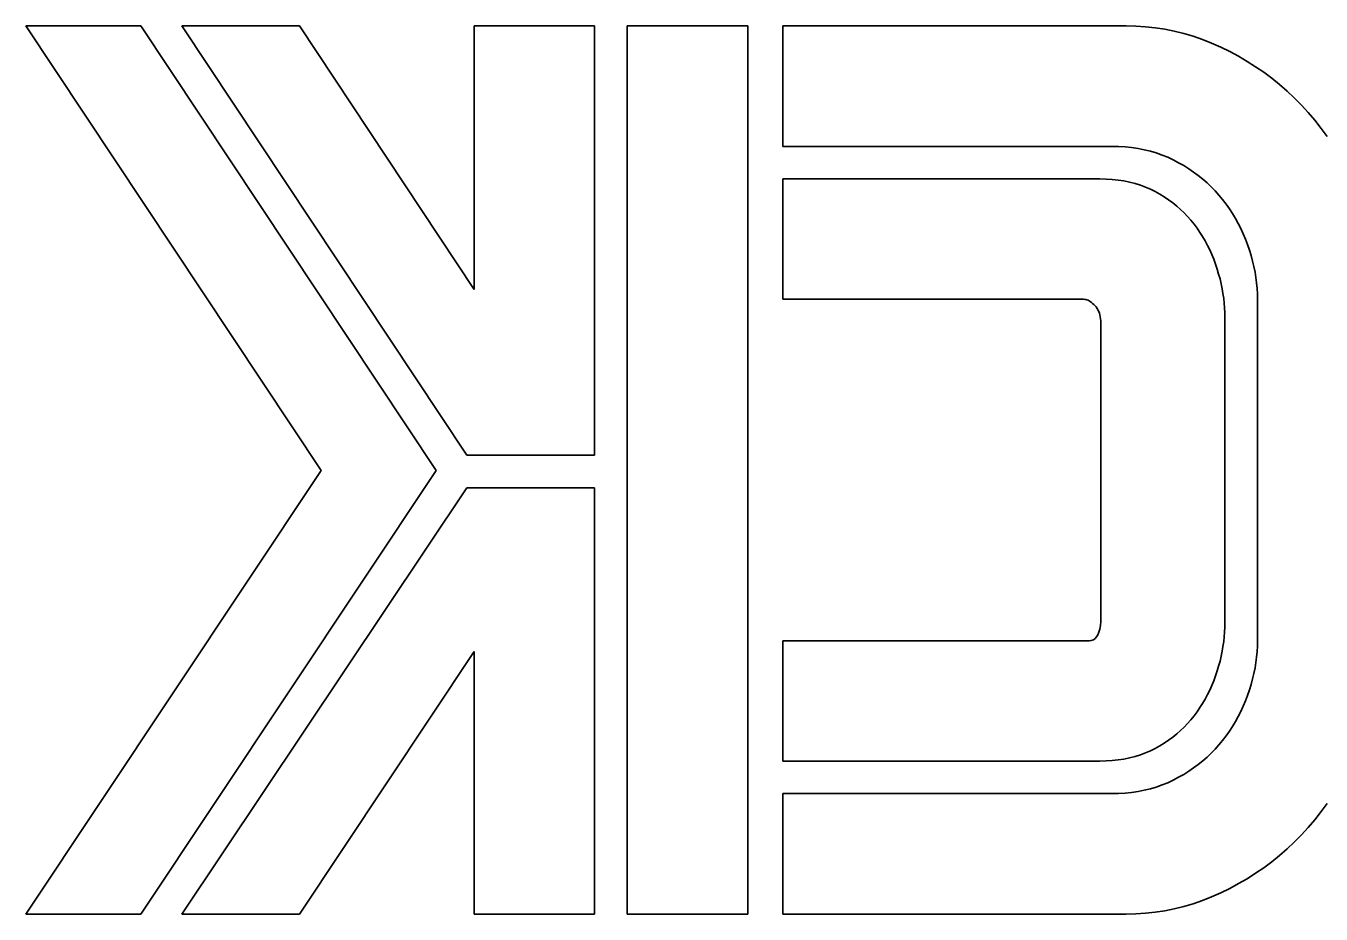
# Model space of a CAD drawing. Extents: x -10871 to 4979, y 1991 to 5869.
# Drawn here: x 262 to 402.3, y 4194.6 to 4290.8 of the extents above; entities that cross this region are included whole.
import ezdxf

# ---------------------------------------------------------------- set-up
doc = ezdxf.new("R2010")
doc.units = 0

msp = doc.modelspace()

# ---------------------------------------------------------------- linework, layer by layer
at = {"color": 7, "lineweight": 35}
for p, q in [((293.98, 4242.68), (262.01, 4290.84)), ((274.46, 4290.84), (306.44, 4242.68)), ((309.78, 4244.34), (278.88, 4290.84)), ((291.63, 4290.84), (310.56, 4262.29)), ((310.56, 4262.29), (310.56, 4290.84)), ((323.61, 4290.84), (323.61, 4244.34)), ((327.14, 4194.61), (327.14, 4290.84)), ((340.19, 4290.84), (340.19, 4194.61)), ((381.19, 4290.84), (344.01, 4290.84)), ((344.01, 4277.79), (379.62, 4277.79)), ((378.34, 4274.26), (344.01, 4274.26)), ((344.01, 4261.22), (376.58, 4261.22)), ((395.41, 4261.22), (395.41, 4224.23)), ((378.44, 4258.67), (378.44, 4226.79)), ((391.88, 4226.2), (391.88, 4259.25)), ((262.01, 4194.61), (293.98, 4242.68)), ((306.44, 4242.68), (274.46, 4194.61)), ((278.88, 4194.61), (309.78, 4240.81)), ((323.61, 4240.81), (323.61, 4194.61)), ((344.01, 4224.23), (377.17, 4224.23)), ((310.56, 4223.06), (291.63, 4194.61)), ((310.56, 4194.61), (310.56, 4223.06)), ((344.01, 4211.19), (378.34, 4211.19)), ((379.62, 4207.66), (344.01, 4207.66)), ((344.01, 4194.61), (381.19, 4194.61))]:
    msp.add_line(p, q, dxfattribs=at)
at = {"color": 7, "lineweight": 35, "ltscale": 0.311441}
for p, q in [((262.01, 4290.84), (274.46, 4290.84)), ((274.46, 4194.61), (262.01, 4194.61))]:
    msp.add_line(p, q, dxfattribs=at)
at = {"color": 7, "lineweight": 35, "ltscale": 0.318797}
for p, q in [((278.88, 4290.84), (291.63, 4290.84)), ((291.63, 4194.61), (278.88, 4194.61))]:
    msp.add_line(p, q, dxfattribs=at)
at = {"color": 7, "lineweight": 35, "ltscale": 0.326155}
for p, q in [((310.56, 4290.84), (323.61, 4290.84)), ((323.61, 4194.61), (310.56, 4194.61))]:
    msp.add_line(p, q, dxfattribs=at)
at = {"color": 7, "lineweight": 35, "ltscale": 0.326154}
for p, q in [((327.14, 4290.84), (340.19, 4290.84)), ((340.19, 4194.61), (327.14, 4194.61))]:
    msp.add_line(p, q, dxfattribs=at)
at = {"color": 7, "lineweight": 35, "ltscale": 0.32616}
for p, q in [((344.01, 4290.84), (344.01, 4277.79)), ((344.01, 4274.26), (344.01, 4261.22)), ((344.01, 4224.23), (344.01, 4211.19))]:
    msp.add_line(p, q, dxfattribs=at)
at = {"color": 7, "lineweight": 35, "ltscale": 0.026405}
for p, q in [((382.24, 4290.82), (381.19, 4290.84)), ((381.19, 4194.61), (382.24, 4194.63))]:
    msp.add_line(p, q, dxfattribs=at)
at = {"color": 7, "lineweight": 35, "ltscale": 0.026283}
for p, q in [((383.29, 4290.75), (382.24, 4290.82)), ((382.24, 4194.63), (383.29, 4194.7))]:
    msp.add_line(p, q, dxfattribs=at)
at = {"color": 7, "lineweight": 35, "ltscale": 0.026214}
for p, q in [((384.33, 4290.63), (383.29, 4290.75)), ((383.29, 4194.7), (384.33, 4194.82))]:
    msp.add_line(p, q, dxfattribs=at)
at = {"color": 7, "lineweight": 35, "ltscale": 0.026198}
for p, q in [((385.37, 4290.47), (384.33, 4290.63)), ((384.33, 4194.82), (385.37, 4194.98))]:
    msp.add_line(p, q, dxfattribs=at)
at = {"color": 7, "lineweight": 35, "ltscale": 0.026231}
for p, q in [((386.4, 4290.26), (385.37, 4290.47)), ((385.37, 4194.98), (386.4, 4195.19))]:
    msp.add_line(p, q, dxfattribs=at)
at = {"color": 7, "lineweight": 35, "ltscale": 0.026315}
for p, q in [((387.42, 4290.01), (386.4, 4290.26)), ((386.4, 4195.19), (387.42, 4195.44))]:
    msp.add_line(p, q, dxfattribs=at)
at = {"color": 7, "lineweight": 35, "ltscale": 0.026453}
for p, q in [((388.44, 4289.71), (387.42, 4290.01)), ((387.42, 4195.44), (388.44, 4195.74))]:
    msp.add_line(p, q, dxfattribs=at)
at = {"color": 7, "lineweight": 35, "ltscale": 0.026638}
for p, q in [((389.44, 4289.36), (388.44, 4289.71)), ((388.44, 4195.74), (389.44, 4196.09))]:
    msp.add_line(p, q, dxfattribs=at)
at = {"color": 7, "lineweight": 35, "ltscale": 0.026873}
msp.add_line((390.44, 4288.97), (389.44, 4289.36), dxfattribs=at)
at = {"color": 7, "lineweight": 35, "ltscale": 0.027159}
for p, q in [((391.44, 4288.53), (390.44, 4288.97)), ((390.44, 4196.48), (391.44, 4196.92))]:
    msp.add_line(p, q, dxfattribs=at)
at = {"color": 7, "lineweight": 35, "ltscale": 0.027236}
msp.add_line((392.42, 4288.06), (391.44, 4288.53), dxfattribs=at)
at = {"color": 7, "lineweight": 35, "ltscale": 0.027083}
msp.add_line((393.37, 4287.55), (392.42, 4288.06), dxfattribs=at)
at = {"color": 7, "lineweight": 35, "ltscale": 0.026982}
msp.add_line((394.3, 4287), (393.37, 4287.55), dxfattribs=at)
at = {"color": 7, "lineweight": 35, "ltscale": 0.026918}
for p, q in [((395.21, 4286.42), (394.3, 4287)), ((394.3, 4198.45), (395.21, 4199.03))]:
    msp.add_line(p, q, dxfattribs=at)
at = {"color": 7, "lineweight": 35, "ltscale": 0.026879}
for p, q in [((396.1, 4285.81), (395.21, 4286.42)), ((395.21, 4199.03), (396.1, 4199.64))]:
    msp.add_line(p, q, dxfattribs=at)
at = {"color": 7, "lineweight": 35, "ltscale": 0.026893}
for p, q in [((396.96, 4285.17), (396.1, 4285.81)), ((396.1, 4199.64), (396.96, 4200.28))]:
    msp.add_line(p, q, dxfattribs=at)
at = {"color": 7, "lineweight": 35, "ltscale": 0.026938}
for p, q in [((397.8, 4284.49), (396.96, 4285.17)), ((396.96, 4200.28), (397.8, 4200.96))]:
    msp.add_line(p, q, dxfattribs=at)
at = {"color": 7, "lineweight": 35, "ltscale": 0.02703}
for p, q in [((398.61, 4283.78), (397.8, 4284.49)), ((397.8, 4200.96), (398.61, 4201.67))]:
    msp.add_line(p, q, dxfattribs=at)
at = {"color": 7, "lineweight": 35, "ltscale": 0.027143}
msp.add_line((399.4, 4283.03), (398.61, 4283.78), dxfattribs=at)
at = {"color": 7, "lineweight": 35, "ltscale": 0.027311}
for p, q in [((400.17, 4282.26), (399.4, 4283.03)), ((399.4, 4202.42), (400.17, 4203.19))]:
    msp.add_line(p, q, dxfattribs=at)
at = {"color": 7, "lineweight": 35, "ltscale": 0.027422}
msp.add_line((400.91, 4281.45), (400.17, 4282.26), dxfattribs=at)
at = {"color": 7, "lineweight": 35, "ltscale": 0.027461}
msp.add_line((401.62, 4280.61), (400.91, 4281.45), dxfattribs=at)
at = {"color": 7, "lineweight": 35, "ltscale": 0.027558}
msp.add_line((402.3, 4279.74), (401.62, 4280.61), dxfattribs=at)
at = {"color": 7, "lineweight": 35, "ltscale": 0.027687}
msp.add_line((402.95, 4278.84), (402.3, 4279.74), dxfattribs=at)
at = {"color": 7, "lineweight": 35, "ltscale": 0.018444}
for p, q in [((379.62, 4277.79), (380.36, 4277.78)), ((380.36, 4207.67), (379.62, 4207.66))]:
    msp.add_line(p, q, dxfattribs=at)
at = {"color": 7, "lineweight": 35, "ltscale": 0.018084}
for p, q in [((380.36, 4277.78), (381.08, 4277.73)), ((381.08, 4207.72), (380.36, 4207.67))]:
    msp.add_line(p, q, dxfattribs=at)
at = {"color": 7, "lineweight": 35, "ltscale": 0.017751}
for p, q in [((381.08, 4277.73), (381.78, 4277.66)), ((381.78, 4207.79), (381.08, 4207.72))]:
    msp.add_line(p, q, dxfattribs=at)
at = {"color": 7, "lineweight": 35, "ltscale": 0.017455}
for p, q in [((381.78, 4277.66), (382.47, 4277.56)), ((382.47, 4207.89), (381.78, 4207.79))]:
    msp.add_line(p, q, dxfattribs=at)
at = {"color": 7, "lineweight": 35, "ltscale": 0.017194}
msp.add_line((382.47, 4277.56), (383.15, 4277.43), dxfattribs=at)
at = {"color": 7, "lineweight": 35, "ltscale": 0.01697}
msp.add_line((383.15, 4277.43), (383.81, 4277.26), dxfattribs=at)
at = {"color": 7, "lineweight": 35, "ltscale": 0.016785}
for p, q in [((383.81, 4277.26), (384.45, 4277.07)), ((384.45, 4208.38), (383.81, 4208.19))]:
    msp.add_line(p, q, dxfattribs=at)
at = {"color": 7, "lineweight": 35, "ltscale": 0.016635}
for p, q in [((384.45, 4277.07), (385.08, 4276.85)), ((385.08, 4208.6), (384.45, 4208.38))]:
    msp.add_line(p, q, dxfattribs=at)
at = {"color": 7, "lineweight": 35, "ltscale": 0.016529}
for p, q in [((385.08, 4276.85), (385.69, 4276.6)), ((385.69, 4208.85), (385.08, 4208.6))]:
    msp.add_line(p, q, dxfattribs=at)
at = {"color": 7, "lineweight": 35, "ltscale": 0.016465}
msp.add_line((385.69, 4276.6), (386.29, 4276.32), dxfattribs=at)
at = {"color": 7, "lineweight": 35, "ltscale": 0.016345}
msp.add_line((386.29, 4276.32), (386.87, 4276.02), dxfattribs=at)
at = {"color": 7, "lineweight": 35, "ltscale": 0.016148}
for p, q in [((386.87, 4276.02), (387.43, 4275.7)), ((387.43, 4209.75), (386.87, 4209.43))]:
    msp.add_line(p, q, dxfattribs=at)
at = {"color": 7, "lineweight": 35, "ltscale": 0.015972}
for p, q in [((387.43, 4275.7), (387.97, 4275.36)), ((387.97, 4210.09), (387.43, 4209.75))]:
    msp.add_line(p, q, dxfattribs=at)
at = {"color": 7, "lineweight": 35, "ltscale": 0.015823}
msp.add_line((387.97, 4275.36), (388.49, 4275), dxfattribs=at)
at = {"color": 7, "lineweight": 35, "ltscale": 0.015705}
msp.add_line((388.49, 4275), (389, 4274.63), dxfattribs=at)
at = {"color": 7, "lineweight": 35, "ltscale": 0.01695}
for p, q in [((379.02, 4274.25), (378.34, 4274.26)), ((378.34, 4211.19), (379.02, 4211.2))]:
    msp.add_line(p, q, dxfattribs=at)
at = {"color": 7, "lineweight": 35, "ltscale": 0.016536}
for p, q in [((379.68, 4274.21), (379.02, 4274.25)), ((379.02, 4211.2), (379.68, 4211.24))]:
    msp.add_line(p, q, dxfattribs=at)
at = {"color": 7, "lineweight": 35, "ltscale": 0.016152}
for p, q in [((380.32, 4274.14), (379.68, 4274.21)), ((379.68, 4211.24), (380.32, 4211.31))]:
    msp.add_line(p, q, dxfattribs=at)
at = {"color": 7, "lineweight": 35, "ltscale": 0.015806}
for p, q in [((380.95, 4274.04), (380.32, 4274.14)), ((380.32, 4211.31), (380.95, 4211.41))]:
    msp.add_line(p, q, dxfattribs=at)
at = {"color": 7, "lineweight": 35, "ltscale": 0.015491}
for p, q in [((381.56, 4273.92), (380.95, 4274.04)), ((380.95, 4211.41), (381.56, 4211.53))]:
    msp.add_line(p, q, dxfattribs=at)
at = {"color": 7, "lineweight": 35, "ltscale": 0.015216}
for p, q in [((382.15, 4273.77), (381.56, 4273.92)), ((381.56, 4211.53), (382.15, 4211.68))]:
    msp.add_line(p, q, dxfattribs=at)
at = {"color": 7, "lineweight": 35, "ltscale": 0.014975}
for p, q in [((382.72, 4273.59), (382.15, 4273.77)), ((382.15, 4211.68), (382.72, 4211.86))]:
    msp.add_line(p, q, dxfattribs=at)
at = {"color": 7, "lineweight": 35, "ltscale": 0.014782}
for p, q in [((383.27, 4273.38), (382.72, 4273.59)), ((382.72, 4211.86), (383.27, 4212.07))]:
    msp.add_line(p, q, dxfattribs=at)
at = {"color": 7, "lineweight": 35, "ltscale": 0.014629}
for p, q in [((383.81, 4273.15), (383.27, 4273.38)), ((383.27, 4212.07), (383.81, 4212.3))]:
    msp.add_line(p, q, dxfattribs=at)
at = {"color": 7, "lineweight": 35, "ltscale": 0.015596}
msp.add_line((389, 4274.63), (389.48, 4274.24), dxfattribs=at)
at = {"color": 7, "lineweight": 35, "ltscale": 0.015531}
msp.add_line((389.48, 4274.24), (389.95, 4273.83), dxfattribs=at)
at = {"color": 7, "lineweight": 35, "ltscale": 0.015482}
for p, q in [((389.95, 4273.83), (390.4, 4273.4)), ((390.4, 4212.05), (389.95, 4211.62))]:
    msp.add_line(p, q, dxfattribs=at)
at = {"color": 7, "lineweight": 35, "ltscale": 0.01546}
for p, q in [((390.4, 4273.4), (390.83, 4272.96)), ((390.83, 4212.49), (390.4, 4212.05))]:
    msp.add_line(p, q, dxfattribs=at)
at = {"color": 7, "lineweight": 35, "ltscale": 0.014524}
for p, q in [((384.33, 4272.89), (383.81, 4273.15)), ((383.81, 4212.3), (384.33, 4212.56))]:
    msp.add_line(p, q, dxfattribs=at)
at = {"color": 7, "lineweight": 35, "ltscale": 0.014381}
for p, q in [((384.83, 4272.61), (384.33, 4272.89)), ((384.33, 4212.56), (384.83, 4212.84))]:
    msp.add_line(p, q, dxfattribs=at)
at = {"color": 7, "lineweight": 35, "ltscale": 0.014204}
for p, q in [((385.31, 4272.31), (384.83, 4272.61)), ((384.83, 4212.84), (385.31, 4213.14))]:
    msp.add_line(p, q, dxfattribs=at)
at = {"color": 7, "lineweight": 35, "ltscale": 0.014047}
for p, q in [((385.78, 4271.99), (385.31, 4272.31)), ((385.31, 4213.14), (385.78, 4213.46))]:
    msp.add_line(p, q, dxfattribs=at)
at = {"color": 7, "lineweight": 35, "ltscale": 0.01391}
for p, q in [((386.23, 4271.66), (385.78, 4271.99)), ((385.78, 4213.46), (386.23, 4213.79))]:
    msp.add_line(p, q, dxfattribs=at)
at = {"color": 7, "lineweight": 35, "ltscale": 0.015466}
for p, q in [((390.83, 4272.96), (391.24, 4272.5)), ((391.24, 4212.95), (390.83, 4212.49))]:
    msp.add_line(p, q, dxfattribs=at)
at = {"color": 7, "lineweight": 35, "ltscale": 0.015459}
for p, q in [((391.24, 4272.5), (391.63, 4272.02)), ((391.63, 4213.43), (391.24, 4212.95))]:
    msp.add_line(p, q, dxfattribs=at)
at = {"color": 7, "lineweight": 35, "ltscale": 0.01541}
for p, q in [((391.63, 4272.02), (392.01, 4271.53)), ((392.01, 4213.92), (391.63, 4213.43))]:
    msp.add_line(p, q, dxfattribs=at)
at = {"color": 7, "lineweight": 35, "ltscale": 0.013797}
for p, q in [((386.66, 4271.32), (386.23, 4271.66)), ((386.23, 4213.79), (386.66, 4214.13))]:
    msp.add_line(p, q, dxfattribs=at)
at = {"color": 7, "lineweight": 35, "ltscale": 0.013711}
for p, q in [((387.07, 4270.96), (386.66, 4271.32)), ((386.66, 4214.13), (387.07, 4214.49))]:
    msp.add_line(p, q, dxfattribs=at)
at = {"color": 7, "lineweight": 35, "ltscale": 0.013656}
for p, q in [((387.46, 4270.58), (387.07, 4270.96)), ((387.07, 4214.49), (387.46, 4214.87))]:
    msp.add_line(p, q, dxfattribs=at)
at = {"color": 7, "lineweight": 35, "ltscale": 0.01361}
for p, q in [((387.84, 4270.19), (387.46, 4270.58)), ((387.46, 4214.87), (387.84, 4215.26))]:
    msp.add_line(p, q, dxfattribs=at)
at = {"color": 7, "lineweight": 35, "ltscale": 0.015398}
for p, q in [((392.01, 4271.53), (392.36, 4271.03)), ((392.36, 4214.42), (392.01, 4213.92))]:
    msp.add_line(p, q, dxfattribs=at)
at = {"color": 7, "lineweight": 35, "ltscale": 0.015389}
for p, q in [((392.36, 4271.03), (392.7, 4270.51)), ((392.7, 4214.94), (392.36, 4214.42))]:
    msp.add_line(p, q, dxfattribs=at)
at = {"color": 7, "lineweight": 35, "ltscale": 0.013606}
for p, q in [((388.2, 4269.78), (387.84, 4270.19)), ((387.84, 4215.26), (388.2, 4215.67))]:
    msp.add_line(p, q, dxfattribs=at)
at = {"color": 7, "lineweight": 35, "ltscale": 0.013621}
for p, q in [((388.54, 4269.36), (388.2, 4269.78)), ((388.2, 4215.67), (388.54, 4216.09))]:
    msp.add_line(p, q, dxfattribs=at)
at = {"color": 7, "lineweight": 35, "ltscale": 0.013618}
for p, q in [((388.87, 4268.92), (388.54, 4269.36)), ((388.54, 4216.09), (388.87, 4216.53))]:
    msp.add_line(p, q, dxfattribs=at)
at = {"color": 7, "lineweight": 35, "ltscale": 0.015419}
for p, q in [((392.7, 4270.51), (393.02, 4269.98)), ((393.02, 4215.47), (392.7, 4214.94))]:
    msp.add_line(p, q, dxfattribs=at)
at = {"color": 7, "lineweight": 35, "ltscale": 0.015462}
for p, q in [((393.02, 4269.98), (393.32, 4269.44)), ((393.32, 4216.01), (393.02, 4215.47))]:
    msp.add_line(p, q, dxfattribs=at)
at = {"color": 7, "lineweight": 35, "ltscale": 0.015524}
for p, q in [((393.32, 4269.44), (393.6, 4268.89)), ((393.6, 4216.56), (393.32, 4216.01))]:
    msp.add_line(p, q, dxfattribs=at)
at = {"color": 7, "lineweight": 35, "ltscale": 0.013594}
for p, q in [((389.18, 4268.47), (388.87, 4268.92)), ((388.87, 4216.53), (389.18, 4216.98))]:
    msp.add_line(p, q, dxfattribs=at)
at = {"color": 7, "lineweight": 35, "ltscale": 0.013587}
for p, q in [((389.47, 4268.01), (389.18, 4268.47)), ((389.18, 4216.98), (389.47, 4217.44))]:
    msp.add_line(p, q, dxfattribs=at)
at = {"color": 7, "lineweight": 35, "ltscale": 0.013599}
for p, q in [((389.75, 4267.54), (389.47, 4268.01)), ((389.47, 4217.44), (389.75, 4217.91))]:
    msp.add_line(p, q, dxfattribs=at)
at = {"color": 7, "lineweight": 35, "ltscale": 0.015605}
for p, q in [((393.6, 4268.89), (393.86, 4268.32)), ((393.86, 4217.13), (393.6, 4216.56))]:
    msp.add_line(p, q, dxfattribs=at)
at = {"color": 7, "lineweight": 35, "ltscale": 0.015708}
msp.add_line((393.86, 4268.32), (394.11, 4267.74), dxfattribs=at)
at = {"color": 7, "lineweight": 35, "ltscale": 0.015841}
msp.add_line((394.11, 4267.74), (394.33, 4267.15), dxfattribs=at)
at = {"color": 7, "lineweight": 35, "ltscale": 0.01364}
for p, q in [((390, 4267.06), (389.75, 4267.54)), ((389.75, 4217.91), (390, 4218.39))]:
    msp.add_line(p, q, dxfattribs=at)
at = {"color": 7, "lineweight": 35, "ltscale": 0.013676}
for p, q in [((390.25, 4266.57), (390, 4267.06)), ((390, 4218.39), (390.25, 4218.88))]:
    msp.add_line(p, q, dxfattribs=at)
at = {"color": 7, "lineweight": 35, "ltscale": 0.013753}
for p, q in [((390.47, 4266.07), (390.25, 4266.57)), ((390.25, 4218.88), (390.47, 4219.38))]:
    msp.add_line(p, q, dxfattribs=at)
at = {"color": 7, "lineweight": 35, "ltscale": 0.015796}
for p, q in [((394.33, 4267.15), (394.54, 4266.55)), ((394.54, 4218.9), (394.33, 4218.3))]:
    msp.add_line(p, q, dxfattribs=at)
at = {"color": 7, "lineweight": 35, "ltscale": 0.015618}
for p, q in [((394.54, 4266.55), (394.72, 4265.96)), ((394.72, 4219.5), (394.54, 4218.9))]:
    msp.add_line(p, q, dxfattribs=at)
at = {"color": 7, "lineweight": 35, "ltscale": 0.013825}
for p, q in [((390.68, 4265.56), (390.47, 4266.07)), ((390.47, 4219.38), (390.68, 4219.89))]:
    msp.add_line(p, q, dxfattribs=at)
at = {"color": 7, "lineweight": 35, "ltscale": 0.013937}
for p, q in [((390.87, 4265.04), (390.68, 4265.56)), ((390.68, 4219.89), (390.87, 4220.41))]:
    msp.add_line(p, q, dxfattribs=at)
at = {"color": 7, "lineweight": 35, "ltscale": 0.014053}
for p, q in [((391.05, 4264.5), (390.87, 4265.04)), ((390.87, 4220.41), (391.05, 4220.95))]:
    msp.add_line(p, q, dxfattribs=at)
at = {"color": 7, "lineweight": 35, "ltscale": 0.015432}
for p, q in [((394.72, 4265.96), (394.88, 4265.36)), ((394.88, 4220.09), (394.72, 4219.5))]:
    msp.add_line(p, q, dxfattribs=at)
at = {"color": 7, "lineweight": 35, "ltscale": 0.015288}
for p, q in [((394.88, 4265.36), (395.02, 4264.76)), ((395.02, 4220.69), (394.88, 4220.09))]:
    msp.add_line(p, q, dxfattribs=at)
at = {"color": 7, "lineweight": 35, "ltscale": 0.014023}
for p, q in [((391.2, 4263.96), (391.05, 4264.5)), ((391.05, 4220.95), (391.2, 4221.49))]:
    msp.add_line(p, q, dxfattribs=at)
at = {"color": 7, "lineweight": 35, "ltscale": 0.01384}
for p, q in [((391.35, 4263.43), (391.2, 4263.96)), ((391.2, 4221.49), (391.35, 4222.02))]:
    msp.add_line(p, q, dxfattribs=at)
at = {"color": 7, "lineweight": 35, "ltscale": 0.015137}
for p, q in [((395.02, 4264.76), (395.14, 4264.17)), ((395.14, 4221.28), (395.02, 4220.69))]:
    msp.add_line(p, q, dxfattribs=at)
at = {"color": 7, "lineweight": 35, "ltscale": 0.015017}
for p, q in [((395.14, 4264.17), (395.24, 4263.58)), ((395.24, 4221.87), (395.14, 4221.28))]:
    msp.add_line(p, q, dxfattribs=at)
at = {"color": 7, "lineweight": 35, "ltscale": 0.014927}
for p, q in [((395.24, 4263.58), (395.31, 4262.99)), ((395.31, 4222.46), (395.24, 4221.87))]:
    msp.add_line(p, q, dxfattribs=at)
at = {"color": 7, "lineweight": 35, "ltscale": 0.013668}
for p, q in [((391.47, 4262.9), (391.35, 4263.43)), ((391.35, 4222.02), (391.47, 4222.55))]:
    msp.add_line(p, q, dxfattribs=at)
at = {"color": 7, "lineweight": 35, "ltscale": 0.013495}
for p, q in [((391.58, 4262.37), (391.47, 4262.9)), ((391.47, 4222.55), (391.58, 4223.08))]:
    msp.add_line(p, q, dxfattribs=at)
at = {"color": 7, "lineweight": 35, "ltscale": 0.013358}
for p, q in [((391.67, 4261.84), (391.58, 4262.37)), ((391.58, 4223.08), (391.67, 4223.61))]:
    msp.add_line(p, q, dxfattribs=at)
at = {"color": 7, "lineweight": 35, "ltscale": 0.014832}
for p, q in [((395.31, 4262.99), (395.37, 4262.39)), ((395.37, 4223.06), (395.31, 4222.46))]:
    msp.add_line(p, q, dxfattribs=at)
at = {"color": 7, "lineweight": 35, "ltscale": 0.014768}
msp.add_line((395.37, 4262.39), (395.4, 4261.8), dxfattribs=at)
at = {"color": 7, "lineweight": 35, "ltscale": 0.00296}
msp.add_line((376.58, 4261.22), (376.7, 4261.21), dxfattribs=at)
at = {"color": 7, "lineweight": 35, "ltscale": 0.003024}
msp.add_line((376.7, 4261.21), (376.81, 4261.19), dxfattribs=at)
at = {"color": 7, "lineweight": 35, "ltscale": 0.003123}
msp.add_line((376.81, 4261.19), (376.93, 4261.15), dxfattribs=at)
at = {"color": 7, "lineweight": 35, "ltscale": 0.00326}
msp.add_line((376.93, 4261.15), (377.06, 4261.11), dxfattribs=at)
at = {"color": 7, "lineweight": 35, "ltscale": 0.003419}
msp.add_line((377.06, 4261.11), (377.18, 4261.04), dxfattribs=at)
at = {"color": 7, "lineweight": 35, "ltscale": 0.003613}
msp.add_line((377.18, 4261.04), (377.3, 4260.97), dxfattribs=at)
at = {"color": 7, "lineweight": 35, "ltscale": 0.003823}
msp.add_line((377.3, 4260.97), (377.43, 4260.88), dxfattribs=at)
at = {"color": 7, "lineweight": 35, "ltscale": 0.004051}
msp.add_line((377.43, 4260.88), (377.55, 4260.78), dxfattribs=at)
at = {"color": 7, "lineweight": 35, "ltscale": 0.004295}
msp.add_line((377.55, 4260.78), (377.68, 4260.66), dxfattribs=at)
at = {"color": 7, "lineweight": 35, "ltscale": 0.01322}
for p, q in [((391.75, 4261.32), (391.67, 4261.84)), ((391.67, 4223.61), (391.75, 4224.13))]:
    msp.add_line(p, q, dxfattribs=at)
at = {"color": 7, "lineweight": 35, "ltscale": 0.013094}
for p, q in [((391.8, 4260.8), (391.75, 4261.32)), ((391.75, 4224.13), (391.8, 4224.65))]:
    msp.add_line(p, q, dxfattribs=at)
at = {"color": 7, "lineweight": 35, "ltscale": 0.012969}
for p, q in [((391.85, 4260.28), (391.8, 4260.8)), ((391.8, 4224.65), (391.85, 4225.17))]:
    msp.add_line(p, q, dxfattribs=at)
at = {"color": 7, "lineweight": 35, "ltscale": 0.014736}
msp.add_line((395.4, 4261.8), (395.41, 4261.22), dxfattribs=at)
at = {"color": 7, "lineweight": 35, "ltscale": 0.004551}
msp.add_line((377.68, 4260.66), (377.8, 4260.53), dxfattribs=at)
at = {"color": 7, "lineweight": 35, "ltscale": 0.004668}
msp.add_line((377.8, 4260.53), (377.92, 4260.39), dxfattribs=at)
at = {"color": 7, "lineweight": 35, "ltscale": 0.004674}
msp.add_line((377.92, 4260.39), (378.03, 4260.23), dxfattribs=at)
at = {"color": 7, "lineweight": 35, "ltscale": 0.004695}
msp.add_line((378.03, 4260.23), (378.13, 4260.07), dxfattribs=at)
at = {"color": 7, "lineweight": 35, "ltscale": 0.00477}
msp.add_line((378.13, 4260.07), (378.21, 4259.9), dxfattribs=at)
at = {"color": 7, "lineweight": 35, "ltscale": 0.004856}
msp.add_line((378.21, 4259.9), (378.28, 4259.72), dxfattribs=at)
at = {"color": 7, "lineweight": 35, "ltscale": 0.004996}
msp.add_line((378.28, 4259.72), (378.34, 4259.53), dxfattribs=at)
at = {"color": 7, "lineweight": 35, "ltscale": 0.005152}
msp.add_line((378.34, 4259.53), (378.38, 4259.33), dxfattribs=at)
at = {"color": 7, "lineweight": 35, "ltscale": 0.005333}
msp.add_line((378.38, 4259.33), (378.42, 4259.12), dxfattribs=at)
at = {"color": 7, "lineweight": 35, "ltscale": 0.012881}
for p, q in [((391.87, 4259.77), (391.85, 4260.28)), ((391.85, 4225.17), (391.87, 4225.69))]:
    msp.add_line(p, q, dxfattribs=at)
at = {"color": 7, "lineweight": 35, "ltscale": 0.012795}
for p, q in [((391.88, 4259.25), (391.87, 4259.77)), ((391.87, 4225.69), (391.88, 4226.2))]:
    msp.add_line(p, q, dxfattribs=at)
at = {"color": 7, "lineweight": 35, "ltscale": 0.005538}
msp.add_line((378.42, 4259.12), (378.43, 4258.9), dxfattribs=at)
at = {"color": 7, "lineweight": 35, "ltscale": 0.005764}
msp.add_line((378.43, 4258.9), (378.44, 4258.67), dxfattribs=at)
at = {"color": 7, "lineweight": 35, "ltscale": 0.345773}
for p, q in [((323.61, 4244.34), (309.78, 4244.34)), ((309.78, 4240.81), (323.61, 4240.81))]:
    msp.add_line(p, q, dxfattribs=at)
at = {"color": 7, "lineweight": 35, "ltscale": 0.009702}
msp.add_line((378.39, 4225.87), (378.33, 4225.48), dxfattribs=at)
at = {"color": 7, "lineweight": 35, "ltscale": 0.010882}
msp.add_line((378.43, 4226.3), (378.39, 4225.87), dxfattribs=at)
at = {"color": 7, "lineweight": 35, "ltscale": 0.012114}
msp.add_line((378.44, 4226.79), (378.43, 4226.3), dxfattribs=at)
at = {"color": 7, "lineweight": 35, "ltscale": 0.00609}
msp.add_line((377.41, 4224.26), (377.17, 4224.23), dxfattribs=at)
at = {"color": 7, "lineweight": 35, "ltscale": 0.005749}
msp.add_line((377.63, 4224.34), (377.41, 4224.26), dxfattribs=at)
at = {"color": 7, "lineweight": 35, "ltscale": 0.005746}
msp.add_line((377.82, 4224.46), (377.63, 4224.34), dxfattribs=at)
at = {"color": 7, "lineweight": 35, "ltscale": 0.006094}
msp.add_line((377.98, 4224.64), (377.82, 4224.46), dxfattribs=at)
at = {"color": 7, "lineweight": 35, "ltscale": 0.006724}
msp.add_line((378.12, 4224.87), (377.98, 4224.64), dxfattribs=at)
at = {"color": 7, "lineweight": 35, "ltscale": 0.007571}
msp.add_line((378.24, 4225.15), (378.12, 4224.87), dxfattribs=at)
at = {"color": 7, "lineweight": 35, "ltscale": 0.008584}
msp.add_line((378.33, 4225.48), (378.24, 4225.15), dxfattribs=at)
at = {"color": 7, "lineweight": 35, "ltscale": 0.014724}
msp.add_line((395.41, 4224.23), (395.4, 4223.65), dxfattribs=at)
at = {"color": 7, "lineweight": 35, "ltscale": 0.01478}
msp.add_line((395.4, 4223.65), (395.37, 4223.06), dxfattribs=at)
at = {"color": 7, "lineweight": 35, "ltscale": 0.015719}
msp.add_line((394.11, 4217.71), (393.86, 4217.13), dxfattribs=at)
at = {"color": 7, "lineweight": 35, "ltscale": 0.015829}
for p, q in [((394.33, 4218.3), (394.11, 4217.71)), ((388.49, 4210.45), (387.97, 4210.09))]:
    msp.add_line(p, q, dxfattribs=at)
at = {"color": 7, "lineweight": 35, "ltscale": 0.015523}
msp.add_line((389.95, 4211.62), (389.48, 4211.21), dxfattribs=at)
at = {"color": 7, "lineweight": 35, "ltscale": 0.015697}
msp.add_line((389, 4210.82), (388.49, 4210.45), dxfattribs=at)
at = {"color": 7, "lineweight": 35, "ltscale": 0.015604}
msp.add_line((389.48, 4211.21), (389, 4210.82), dxfattribs=at)
at = {"color": 7, "lineweight": 35, "ltscale": 0.01647}
msp.add_line((386.29, 4209.13), (385.69, 4208.85), dxfattribs=at)
at = {"color": 7, "lineweight": 35, "ltscale": 0.01634}
msp.add_line((386.87, 4209.43), (386.29, 4209.13), dxfattribs=at)
at = {"color": 7, "lineweight": 35, "ltscale": 0.326147}
msp.add_line((344.01, 4207.66), (344.01, 4194.61), dxfattribs=at)
at = {"color": 7, "lineweight": 35, "ltscale": 0.017196}
msp.add_line((383.15, 4208.03), (382.47, 4207.89), dxfattribs=at)
at = {"color": 7, "lineweight": 35, "ltscale": 0.016967}
msp.add_line((383.81, 4208.19), (383.15, 4208.03), dxfattribs=at)
at = {"color": 7, "lineweight": 35, "ltscale": 0.027697}
msp.add_line((402.3, 4205.71), (402.95, 4206.61), dxfattribs=at)
at = {"color": 7, "lineweight": 35, "ltscale": 0.02747}
msp.add_line((400.91, 4204), (401.62, 4204.84), dxfattribs=at)
at = {"color": 7, "lineweight": 35, "ltscale": 0.027548}
msp.add_line((401.62, 4204.84), (402.3, 4205.71), dxfattribs=at)
at = {"color": 7, "lineweight": 35, "ltscale": 0.027413}
msp.add_line((400.17, 4203.19), (400.91, 4204), dxfattribs=at)
at = {"color": 7, "lineweight": 35, "ltscale": 0.027151}
msp.add_line((398.61, 4201.67), (399.4, 4202.42), dxfattribs=at)
at = {"color": 7, "lineweight": 35, "ltscale": 0.027089}
msp.add_line((392.42, 4197.39), (393.37, 4197.91), dxfattribs=at)
at = {"color": 7, "lineweight": 35, "ltscale": 0.026976}
msp.add_line((393.37, 4197.91), (394.3, 4198.45), dxfattribs=at)
at = {"color": 7, "lineweight": 35, "ltscale": 0.026877}
msp.add_line((389.44, 4196.09), (390.44, 4196.48), dxfattribs=at)
at = {"color": 7, "lineweight": 35, "ltscale": 0.027231}
msp.add_line((391.44, 4196.92), (392.42, 4197.39), dxfattribs=at)

doc.saveas('drawing.dxf')
